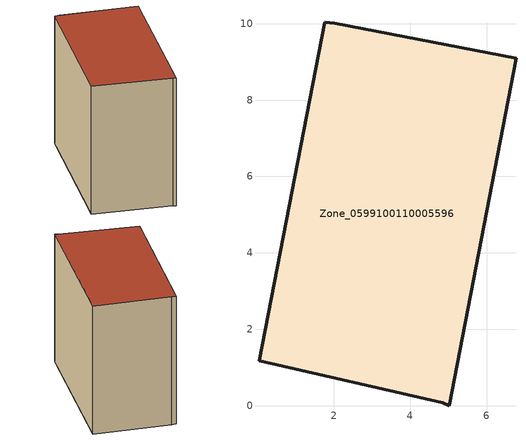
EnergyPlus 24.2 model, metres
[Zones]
Zone_0599100110005596
 floor ground (C_G): 2.02,10.01 6.77,9.1 5.03,0 4.85,0.07 0.04,1.18 1.76,10.03 z0
 wall outside (C_F): 6.77,9.1 2.02,10.01 1.76,10.03 0.04,1.18 4.85,0.07 5.03,0 6.77,9.1 z0:8.6
 roof outside (C_R): 0.04,1.18 4.85,0.07 5.03,0 6.77,9.1 2.02,10.01 1.76,10.03 z8.6
[BUILDING]
Pand.0599100110005596: North Axis=0; Terrain=City; Loads Convergence Tolerance Value=0.04; Temperature Convergence Tolerance Value=0.4; Solar Distribution=FullExterior; Maximum Number of Warmup Days=25; Minimum Number of Warmup Days=1
[Site:Location]
Rotterdam.The.Hague.AP_ZH_NLD Design_Conditions: Latitude=51.96; Longitude=4.45; Time Zone=1; Elevation=-4.5
[SITE:GROUNDTEMPERATURE:BUILDINGSURFACE]
18, 18, 18, 18, 18, 18, 18, 18, 18, 18, 18, 18
[MATERIAL] Thermal Absorptance=0.9; Solar Absorptance=0.7; Visible Absorptance=0.7
Name | Roughness | Thickness | Conductivity | Density | Specific Heat
G.TI.2015-2018 | MediumSmooth | 0.15 | 0.0428571 | 540 | 1210
F.TI.2015-2018 | Rough | 0.3 | 0.0666667 | 1920 | 840
R.TI.2015-2018 | MediumRough | 0.2 | 0.0333333 | 1500 | 1000
[CONSTRUCTION]
C_G: G.TI.2015-2018
C_F: F.TI.2015-2018
C_R: R.TI.2015-2018
[ZONE]
Zone_0599100110005596: Type=1; Multiplier=1; Ceiling Height=Autocalculate; Volume=Autocalculate; Floor Area=autocalculate; Part of Total Floor Area=Yes
[ZONEINFILTRATION:DESIGNFLOWRATE]
Infil_Zone_0599100110005596: Zone or ZoneList or Space or SpaceList=Zone_0599100110005596; Schedule=AlwaysOn; Design Flow Rate Calculation Method=Flow/Area; Flow Rate per Floor Area=0.0015; Constant Term Coefficient=1; Temperature Term Coefficient=0; Velocity Term Coefficient=0; Velocity Squared Term Coefficient=0
[HVACTEMPLATE:ZONE:IDEALLOADSAIRSYSTEM]
Zone_0599100110005596: Maximum Heating Supply Air Temperature=50; Minimum Cooling Supply Air Temperature=13; Maximum Heating Supply Air Humidity Ratio=0.0156; Minimum Cooling Supply Air Humidity Ratio=0.0077; Heating Limit=NoLimit; Cooling Limit=NoLimit; Dehumidification Control Type=ConstantSensibleHeatRatio; Cooling Sensible Heat Ratio=0.7; Dehumidification Setpoint=60; Humidification Control Type=None; Humidification Setpoint=30; Outdoor Air Method=None; Outdoor Air Flow Rate per Person=0.00944; Outdoor Air Flow Rate per Zone Floor Area=0; Outdoor Air Flow Rate per Zone=0; Demand Controlled Ventilation Type=None; Outdoor Air Economizer Type=NoEconomizer; Heat Recovery Type=None; Sensible Heat Recovery Effectiveness=0.7; Latent Heat Recovery Effectiveness=0.65
[ZONECONTROL:THERMOSTAT]
ThermostatControl_Zone_0599100110005596: Zone or ZoneList=Zone_0599100110005596; Control Type Schedule=DualSetpointControlType; Control 1=Thermostat_Zone_0599100110005596; Temperature Difference Between Cutout And Setpoint=0
[THERMOSTATSETPOINT:DUALSETPOINT]
Thermostat_Zone_0599100110005596: Heating Setpoint Temperature Schedule=HeatingSetpoint_Zone_0599100110005596; Cooling Setpoint Temperature Schedule=CoolingSetpoint_Zone_0599100110005596
[SCHEDULE:COMPACT]
HeatingSetpoint_Zone_0599100110005596: Through: 12/31, For: AllDays, Until: 24:00, 21
CoolingSetpoint_Zone_0599100110005596: Through: 12/31, For: AllDays, Until: 24:00, 24
DualSetpointControlType: Through: 12/31, For: AllDays, Until: 24:00, 4
AlwaysOn: Through: 12/31, For: AllDays, Until: 24:00, 1
